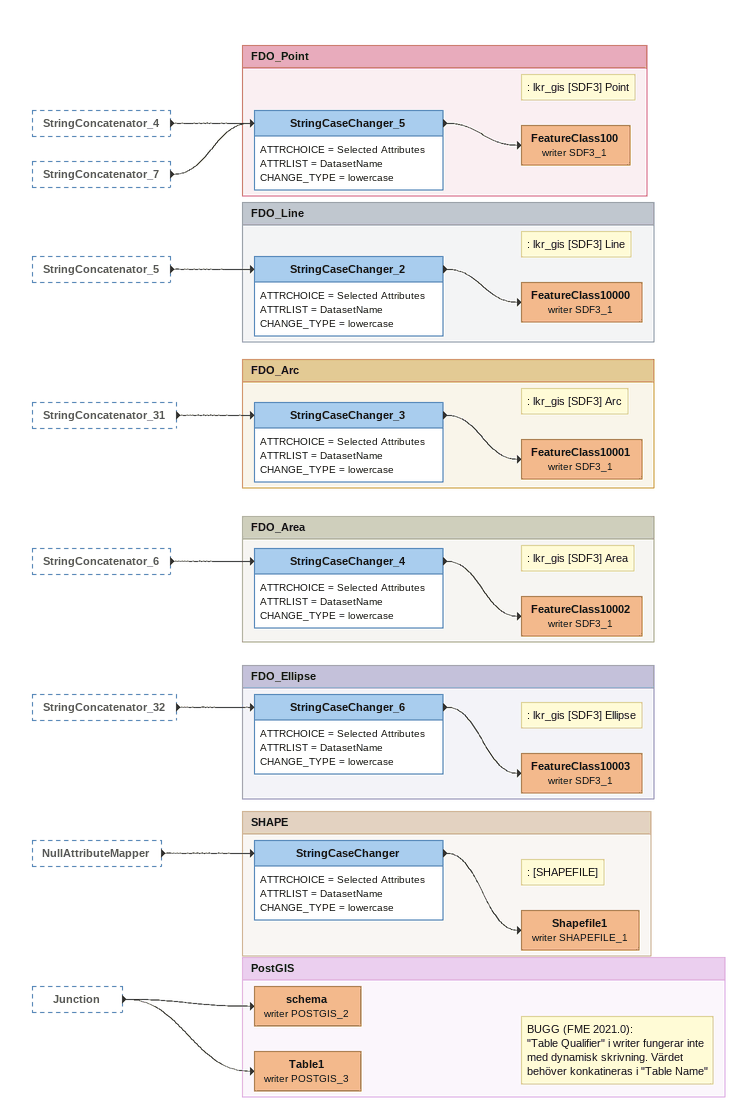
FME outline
StringConcatenator_4 [outside]
    -> StringCaseChanger_5
StringConcatenator_7 [outside]
    -> StringCaseChanger_5
StringConcatenator_5 [outside]
    -> StringCaseChanger_2
StringConcatenator_31 [outside]
    -> StringCaseChanger_3
StringConcatenator_6 [outside]
    -> StringCaseChanger_4
StringConcatenator_32 [outside]
    -> StringCaseChanger_6
NullAttributeMapper [outside]
    -> StringCaseChanger
Junction [outside]
    -> schema (writer POSTGIS_2)
    -> Table1 (writer POSTGIS_3)

Bookmark: FDO_Line
StringCaseChanger_2
    ATTRCHOICE = Selected Attributes
    ATTRLIST = DatasetName
    CHANGE_TYPE = lowercase
    -> FeatureClass10000 (writer SDF3_1)
Note: : lkr_gis [SDF3] Line
FeatureClass10000 (writer SDF3_1)

Bookmark: FDO_Arc
StringCaseChanger_3
    ATTRCHOICE = Selected Attributes
    ATTRLIST = DatasetName
    CHANGE_TYPE = lowercase
    -> FeatureClass10001 (writer SDF3_1)
Note: : lkr_gis [SDF3] Arc
FeatureClass10001 (writer SDF3_1)

Bookmark: FDO_Area
StringCaseChanger_4
    ATTRCHOICE = Selected Attributes
    ATTRLIST = DatasetName
    CHANGE_TYPE = lowercase
    -> FeatureClass10002 (writer SDF3_1)
Note: : lkr_gis [SDF3] Area
FeatureClass10002 (writer SDF3_1)

Bookmark: FDO_Ellipse
StringCaseChanger_6
    ATTRCHOICE = Selected Attributes
    ATTRLIST = DatasetName
    CHANGE_TYPE = lowercase
    -> FeatureClass10003 (writer SDF3_1)
Note: : lkr_gis [SDF3] Ellipse
FeatureClass10003 (writer SDF3_1)

Bookmark: FDO_Point
StringCaseChanger_5
    ATTRCHOICE = Selected Attributes
    ATTRLIST = DatasetName
    CHANGE_TYPE = lowercase
    -> FeatureClass100 (writer SDF3_1)
Note: : lkr_gis [SDF3] Point
FeatureClass100 (writer SDF3_1)

Bookmark: SHAPE
StringCaseChanger
    ATTRCHOICE = Selected Attributes
    ATTRLIST = DatasetName
    CHANGE_TYPE = lowercase
    -> Shapefile1 (writer SHAPEFILE_1)
Note: : [SHAPEFILE]
Shapefile1 (writer SHAPEFILE_1)

Bookmark: PostGIS
Note: BUGG (FME 2021.0): / "Table Qualifier" i writer fungerar inte med dynamisk skrivning. Värdet behöver konkatineras i "Table Name"
schema (writer POSTGIS_2)
Table1 (writer POSTGIS_3)
